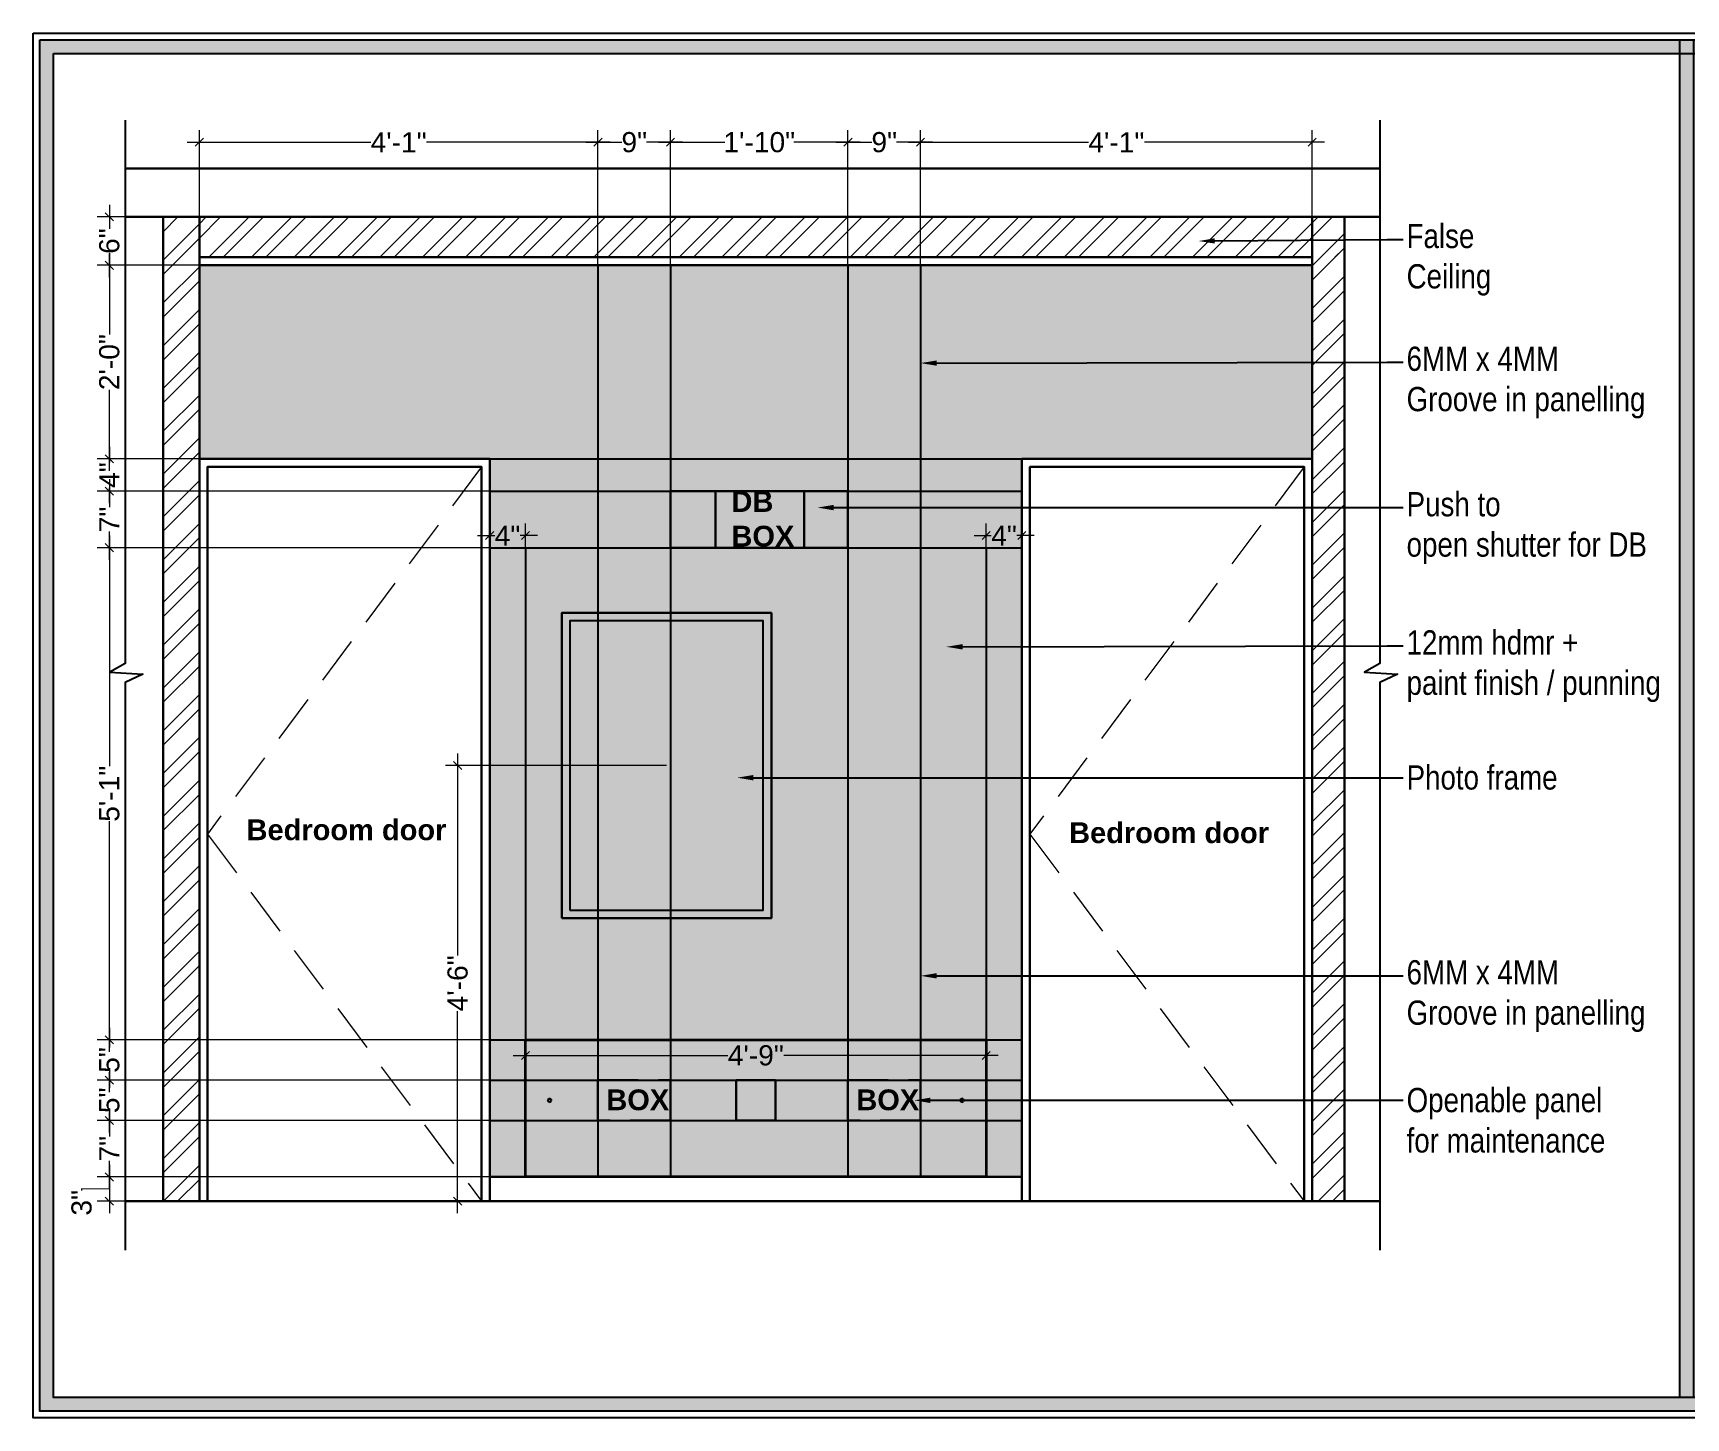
# Model space of a CAD drawing. Header units: millimetres. Extents: x 143362 to 145167, y -178521 to -176194.
# Drawn here: x 144841.3 to 145046.2, y -176949.3 to -176777.6 of the extents above; entities that cross this region are included whole.
import ezdxf
from ezdxf import colors
from ezdxf.entities.mleader import LeaderData, LeaderLine
from ezdxf.math import Vec2, Vec3

# ---------------------------------------------------------------- set-up
doc = ezdxf.new("R2010")
doc.units = ezdxf.units.MM
doc.header["$MEASUREMENT"] = 0
doc.header["$PDMODE"] = 2
doc.linetypes.add('00 . GROUND FLOOR$0$DASHED', pattern=[0.75, 0.5, -0.25])
doc.linetypes.add('DASHED', pattern=[0.75, 0.5, -0.25])
doc.layers.get('Defpoints').update_dxf_attribs({"color": 220})
doc.layers.add('AR HATCH-7', color=7, linetype='Continuous')
for name, color, linetype, lineweight in [('FURNITURE', 32, 'Continuous', 9), ('FURNITURE-1', 252, 'Continuous', 13), ('GF FALSE CEILING', 6, 'Continuous', 35), ('NAME PLATE', 7, 'Continuous', 25), ('SECTION ( SLAB PLine )', 104, 'Continuous', 30), ('Text', 7, 'Continuous', 15), ('wall', 7, 'Continuous', 30)]:
    doc.layers.add(name, color=color, linetype=linetype, lineweight=lineweight)
doc.styles.add('Aerial', font='arial.ttf')
doc.styles.get("Standard").update_dxf_attribs({"font": 'arial.ttf', "height": 6})
doc.styles.add('style4', font='ARIALN.TTF')
doc.dimstyles.new('Cn_BT_9 ( BOLD )', dxfattribs={"dimtxt": 2.5, "dimasz": 1, "dimexe": 1.5, "dimexo": 0, "dimgap": 0.09, "dimtad": 0, "dimdec": 0, "dimzin": 3, "dimdsep": 46, "dimlunit": 4, "dimtxsty": 'Aerial', "dimblk": 'OBLIQUE', "dimcen": 0.09, "dimdle": 1.5, "dimclrd": 1, "dimclre": 1, "dimclrt": 5, "dimadec": 0, "dimazin": 0, "dimtfac": 0.75, "dimtdec": 0, "dimtofl": 0, "dimtmove": 0, "dimatfit": 3, "dimldrblk": 'OBLIQUE', "dimfxl": 0, "dimtolj": 1, "dimtzin": 0, "dimlwd": 15, "dimlwe": 15, "dimarcsym": 0})

# ---------------------------------------------------------------- blocks, each defined once
blk = doc.blocks.new('_Oblique')
at = {"layer": 'wall', "color": 0, "lineweight": -2}
blk.add_line((-0.5, -0.5), (0.5, 0.5), dxfattribs=at)
blk = doc.blocks.new('*D108')
at = {"layer": 'Defpoints', "color": 0, "ltscale": 10, "transparency": 16777216}
for p in [(144911.31, -176791.17), (144861.88, -176806.42), (144911.31, -176806.42)]:
    blk.add_point(p, dxfattribs=at)
at = {"layer": 'FURNITURE', "color": 1, "lineweight": 15, "ltscale": 10, "transparency": 16777216}
for p, q in [((144861.88, -176806.42), (144861.88, -176789.67)), ((144911.31, -176806.42), (144911.31, -176789.67)), ((144860.38, -176791.17), (144883.13, -176791.17)), ((144912.81, -176791.17), (144890.06, -176791.17))]:
    blk.add_line(p, q, dxfattribs=at)
at = {"layer": 'FURNITURE', "color": 1, "lineweight": 15, "ltscale": 10, "transparency": 16777216, "rotation": 180}
blk.add_blockref('_Oblique', (144861.88, -176791.17), dxfattribs=at)
at = {"layer": 'FURNITURE', "color": 1, "lineweight": 15, "ltscale": 10, "transparency": 16777216}
blk.add_blockref('_Oblique', (144911.31, -176791.17), dxfattribs=at)
at = {"layer": 'FURNITURE', "color": 5, "lineweight": 30, "ltscale": 10, "transparency": 16777216, "insert": (144886.59, -176791.17), "char_height": 2.5, "attachment_point": 5, "style": 'Aerial'}
blk.add_mtext('\\A1;4\'-1"', dxfattribs=at)
blk = doc.blocks.new('*D109')
at = {"layer": 'Defpoints', "color": 0, "ltscale": 10, "transparency": 16777216}
for p in [(144920.31, -176791.17), (144911.31, -176806.42), (144920.31, -176806.42)]:
    blk.add_point(p, dxfattribs=at)
at = {"layer": 'FURNITURE', "color": 1, "lineweight": 15, "ltscale": 10, "transparency": 16777216}
for p, q in [((144911.31, -176806.42), (144911.31, -176789.67)), ((144920.31, -176806.42), (144920.31, -176789.67)), ((144909.81, -176791.17), (144914.28, -176791.17)), ((144921.81, -176791.17), (144917.34, -176791.17))]:
    blk.add_line(p, q, dxfattribs=at)
at = {"layer": 'FURNITURE', "color": 1, "lineweight": 15, "ltscale": 10, "transparency": 16777216, "rotation": 180}
blk.add_blockref('_Oblique', (144911.31, -176791.17), dxfattribs=at)
at = {"layer": 'FURNITURE', "color": 1, "lineweight": 15, "ltscale": 10, "transparency": 16777216}
blk.add_blockref('_Oblique', (144920.31, -176791.17), dxfattribs=at)
at = {"layer": 'FURNITURE', "color": 5, "lineweight": 30, "ltscale": 10, "transparency": 16777216, "insert": (144915.81, -176791.17), "char_height": 2.5, "attachment_point": 5, "style": 'Aerial'}
blk.add_mtext('\\A1;9"', dxfattribs=at)
blk = doc.blocks.new('*D110')
at = {"layer": 'Defpoints', "color": 0, "ltscale": 10, "transparency": 16777216}
for p in [(144942.31, -176791.17), (144920.31, -176806.42), (144942.31, -176806.42)]:
    blk.add_point(p, dxfattribs=at)
at = {"layer": 'FURNITURE', "color": 1, "lineweight": 15, "ltscale": 10, "transparency": 16777216}
for p, q in [((144920.31, -176806.42), (144920.31, -176789.67)), ((144942.31, -176806.42), (144942.31, -176789.67)), ((144918.81, -176791.17), (144927.04, -176791.17)), ((144943.81, -176791.17), (144935.58, -176791.17))]:
    blk.add_line(p, q, dxfattribs=at)
at = {"layer": 'FURNITURE', "color": 1, "lineweight": 15, "ltscale": 10, "transparency": 16777216, "rotation": 180}
blk.add_blockref('_Oblique', (144920.31, -176791.17), dxfattribs=at)
at = {"layer": 'FURNITURE', "color": 1, "lineweight": 15, "ltscale": 10, "transparency": 16777216}
blk.add_blockref('_Oblique', (144942.31, -176791.17), dxfattribs=at)
at = {"layer": 'FURNITURE', "color": 5, "lineweight": 30, "ltscale": 10, "transparency": 16777216, "insert": (144931.31, -176791.17), "char_height": 2.5, "attachment_point": 5, "style": 'Aerial'}
blk.add_mtext('\\A1;1\'-10"', dxfattribs=at)
blk = doc.blocks.new('*D111')
at = {"layer": 'Defpoints', "color": 0, "ltscale": 10, "transparency": 16777216}
for p in [(144951.31, -176791.17), (144942.31, -176806.42), (144951.31, -176806.42)]:
    blk.add_point(p, dxfattribs=at)
at = {"layer": 'FURNITURE', "color": 1, "lineweight": 15, "ltscale": 10, "transparency": 16777216}
for p, q in [((144942.31, -176806.42), (144942.31, -176789.67)), ((144951.31, -176806.42), (144951.31, -176789.67)), ((144940.81, -176791.17), (144945.28, -176791.17)), ((144952.81, -176791.17), (144948.34, -176791.17))]:
    blk.add_line(p, q, dxfattribs=at)
at = {"layer": 'FURNITURE', "color": 1, "lineweight": 15, "ltscale": 10, "transparency": 16777216, "rotation": 180}
blk.add_blockref('_Oblique', (144942.31, -176791.17), dxfattribs=at)
at = {"layer": 'FURNITURE', "color": 1, "lineweight": 15, "ltscale": 10, "transparency": 16777216}
blk.add_blockref('_Oblique', (144951.31, -176791.17), dxfattribs=at)
at = {"layer": 'FURNITURE', "color": 5, "lineweight": 30, "ltscale": 10, "transparency": 16777216, "insert": (144946.81, -176791.17), "char_height": 2.5, "attachment_point": 5, "style": 'Aerial'}
blk.add_mtext('\\A1;9"', dxfattribs=at)
blk = doc.blocks.new('*D112')
at = {"layer": 'Defpoints', "color": 0, "ltscale": 10, "transparency": 16777216}
for p in [(144999.88, -176791.17), (144951.31, -176806.42), (144999.88, -176806.42)]:
    blk.add_point(p, dxfattribs=at)
at = {"layer": 'FURNITURE', "color": 1, "lineweight": 15, "ltscale": 10, "transparency": 16777216}
for p, q in [((144951.31, -176806.42), (144951.31, -176789.67)), ((144999.88, -176806.42), (144999.88, -176789.67)), ((144949.81, -176791.17), (144972.13, -176791.17)), ((145001.38, -176791.17), (144979.06, -176791.17))]:
    blk.add_line(p, q, dxfattribs=at)
at = {"layer": 'FURNITURE', "color": 1, "lineweight": 15, "ltscale": 10, "transparency": 16777216, "rotation": 180}
blk.add_blockref('_Oblique', (144951.31, -176791.17), dxfattribs=at)
at = {"layer": 'FURNITURE', "color": 1, "lineweight": 15, "ltscale": 10, "transparency": 16777216}
blk.add_blockref('_Oblique', (144999.88, -176791.17), dxfattribs=at)
at = {"layer": 'FURNITURE', "color": 5, "lineweight": 30, "ltscale": 10, "transparency": 16777216, "insert": (144975.59, -176791.17), "char_height": 2.5, "attachment_point": 5, "style": 'Aerial'}
blk.add_mtext('\\A1;4\'-1"', dxfattribs=at)
blk = doc.blocks.new('*D113')
at = {"layer": 'Defpoints', "color": 0, "ltscale": 10, "transparency": 16777216}
for p in [(144897.88, -176919.42), (144850.72, -176922.42), (144897.88, -176922.42)]:
    blk.add_point(p, dxfattribs=at)
at = {"layer": 'FURNITURE', "color": 1, "lineweight": 15, "ltscale": 10, "transparency": 16777216}
for p, q in [((144850.72, -176917.92), (144850.72, -176923.92)), ((144897.88, -176919.42), (144849.22, -176919.42)), ((144850.72, -176920.92), (144847.28, -176920.91)), ((144847.28, -176920.91), (144847.28, -176921.09)), ((144897.88, -176922.42), (144849.22, -176922.42))]:
    blk.add_line(p, q, dxfattribs=at)
for p, rotation in [((144850.72, -176919.42), 90), ((144850.72, -176922.42), 270)]:
    blk.add_blockref('_Oblique', p, dxfattribs=dict(at, rotation=rotation))
at = {"layer": 'FURNITURE', "color": 5, "lineweight": 30, "ltscale": 10, "transparency": 16777216, "insert": (144847.28, -176922.62), "char_height": 2.5, "attachment_point": 5, "rotation": 90, "style": 'Aerial'}
blk.add_mtext('\\A1;3"', dxfattribs=at)
blk = doc.blocks.new('*D114')
at = {"layer": 'Defpoints', "color": 0, "ltscale": 10, "transparency": 16777216}
for p in [(144850.72, -176912.42), (144897.88, -176912.42), (144897.88, -176919.42)]:
    blk.add_point(p, dxfattribs=at)
at = {"layer": 'FURNITURE', "color": 1, "lineweight": 15, "ltscale": 10, "transparency": 16777216}
for p, q in [((144850.72, -176910.92), (144850.72, -176914.4)), ((144897.88, -176912.42), (144849.22, -176912.42)), ((144850.72, -176920.92), (144850.72, -176917.43)), ((144897.88, -176919.42), (144849.22, -176919.42))]:
    blk.add_line(p, q, dxfattribs=at)
for p, rotation in [((144850.72, -176912.42), 90), ((144850.72, -176919.42), 270)]:
    blk.add_blockref('_Oblique', p, dxfattribs=dict(at, rotation=rotation))
at = {"layer": 'FURNITURE', "color": 5, "lineweight": 30, "ltscale": 10, "transparency": 16777216, "insert": (144850.72, -176915.92), "char_height": 2.5, "attachment_point": 5, "rotation": 90, "style": 'Aerial'}
blk.add_mtext('\\A1;7"', dxfattribs=at)
blk = doc.blocks.new('*D115')
at = {"layer": 'Defpoints', "color": 0, "ltscale": 10, "transparency": 16777216}
for p in [(144850.72, -176907.42), (144897.88, -176907.42), (144897.88, -176912.42)]:
    blk.add_point(p, dxfattribs=at)
at = {"layer": 'FURNITURE', "color": 1, "lineweight": 15, "ltscale": 10, "transparency": 16777216}
for p, q in [((144897.88, -176907.42), (144849.22, -176907.42)), ((144850.72, -176905.92), (144850.72, -176908.39)), ((144850.72, -176913.92), (144850.72, -176911.44)), ((144897.88, -176912.42), (144849.22, -176912.42))]:
    blk.add_line(p, q, dxfattribs=at)
for p, rotation in [((144850.72, -176907.42), 90), ((144850.72, -176912.42), 270)]:
    blk.add_blockref('_Oblique', p, dxfattribs=dict(at, rotation=rotation))
at = {"layer": 'FURNITURE', "color": 5, "lineweight": 30, "ltscale": 10, "transparency": 16777216, "insert": (144850.72, -176909.92), "char_height": 2.5, "attachment_point": 5, "rotation": 90, "style": 'Aerial'}
blk.add_mtext('\\A1;5"', dxfattribs=at)
blk = doc.blocks.new('*D116')
at = {"layer": 'Defpoints', "color": 0, "ltscale": 10, "transparency": 16777216}
for p in [(144850.72, -176902.42), (144897.88, -176902.42), (144897.88, -176907.42)]:
    blk.add_point(p, dxfattribs=at)
at = {"layer": 'FURNITURE', "color": 1, "lineweight": 15, "ltscale": 10, "transparency": 16777216}
for p, q in [((144850.72, -176900.92), (144850.72, -176903.39)), ((144897.88, -176902.42), (144849.22, -176902.42)), ((144897.88, -176907.42), (144849.22, -176907.42)), ((144850.72, -176908.92), (144850.72, -176906.44))]:
    blk.add_line(p, q, dxfattribs=at)
for p, rotation in [((144850.72, -176902.42), 90), ((144850.72, -176907.42), 270)]:
    blk.add_blockref('_Oblique', p, dxfattribs=dict(at, rotation=rotation))
at = {"layer": 'FURNITURE', "color": 5, "lineweight": 30, "ltscale": 10, "transparency": 16777216, "insert": (144850.72, -176904.92), "char_height": 2.5, "attachment_point": 5, "rotation": 90, "style": 'Aerial'}
blk.add_mtext('\\A1;5"', dxfattribs=at)
blk = doc.blocks.new('*D117')
at = {"layer": 'Defpoints', "color": 0, "ltscale": 10, "transparency": 16777216}
for p in [(144850.72, -176841.42), (144897.88, -176841.42), (144897.88, -176902.42)]:
    blk.add_point(p, dxfattribs=at)
at = {"layer": 'FURNITURE', "color": 1, "lineweight": 15, "ltscale": 10, "transparency": 16777216}
for p, q in [((144850.72, -176839.92), (144850.72, -176868.5)), ((144897.88, -176841.42), (144849.22, -176841.42)), ((144850.72, -176903.92), (144850.72, -176875.33)), ((144897.88, -176902.42), (144849.22, -176902.42))]:
    blk.add_line(p, q, dxfattribs=at)
for p, rotation in [((144850.72, -176841.42), 90), ((144850.72, -176902.42), 270)]:
    blk.add_blockref('_Oblique', p, dxfattribs=dict(at, rotation=rotation))
at = {"layer": 'FURNITURE', "color": 5, "lineweight": 30, "ltscale": 10, "transparency": 16777216, "insert": (144850.72, -176871.92), "char_height": 2.5, "attachment_point": 5, "rotation": 90, "style": 'Aerial'}
blk.add_mtext('\\A1;5\'-1"', dxfattribs=at)
blk = doc.blocks.new('*D118')
at = {"layer": 'Defpoints', "color": 0, "ltscale": 10, "transparency": 16777216}
for p in [(144850.72, -176834.42), (144897.88, -176834.42), (144897.88, -176841.42)]:
    blk.add_point(p, dxfattribs=at)
at = {"layer": 'FURNITURE', "color": 1, "lineweight": 15, "ltscale": 10, "transparency": 16777216}
for p, q in [((144850.72, -176832.92), (144850.72, -176836.4)), ((144897.88, -176834.42), (144849.22, -176834.42)), ((144850.72, -176842.92), (144850.72, -176839.43)), ((144897.88, -176841.42), (144849.22, -176841.42))]:
    blk.add_line(p, q, dxfattribs=at)
for p, rotation in [((144850.72, -176834.42), 90), ((144850.72, -176841.42), 270)]:
    blk.add_blockref('_Oblique', p, dxfattribs=dict(at, rotation=rotation))
at = {"layer": 'FURNITURE', "color": 5, "lineweight": 30, "ltscale": 10, "transparency": 16777216, "insert": (144850.72, -176837.92), "char_height": 2.5, "attachment_point": 5, "rotation": 90, "style": 'Aerial'}
blk.add_mtext('\\A1;7"', dxfattribs=at)
blk = doc.blocks.new('*D119')
at = {"layer": 'Defpoints', "color": 0, "ltscale": 10, "transparency": 16777216}
for p in [(144850.72, -176830.41), (144897.88, -176830.41), (144897.88, -176834.42)]:
    blk.add_point(p, dxfattribs=at)
at = {"layer": 'FURNITURE', "color": 1, "lineweight": 15, "ltscale": 10, "transparency": 16777216}
for p, q in [((144850.72, -176828.91), (144850.72, -176830.84)), ((144897.88, -176830.41), (144849.22, -176830.41)), ((144897.88, -176834.42), (144849.22, -176834.42)), ((144850.72, -176835.92), (144850.72, -176833.99))]:
    blk.add_line(p, q, dxfattribs=at)
for p, rotation in [((144850.72, -176830.41), 90), ((144850.72, -176834.42), 270)]:
    blk.add_blockref('_Oblique', p, dxfattribs=dict(at, rotation=rotation))
at = {"layer": 'FURNITURE', "color": 5, "lineweight": 30, "ltscale": 10, "transparency": 16777216, "insert": (144850.72, -176832.42), "char_height": 2.5, "attachment_point": 5, "rotation": 90, "style": 'Aerial'}
blk.add_mtext('\\A1;4"', dxfattribs=at)
blk = doc.blocks.new('*D120')
at = {"layer": 'Defpoints', "color": 0, "ltscale": 10, "transparency": 16777216}
for p in [(144850.72, -176806.42), (144861.88, -176806.42), (144897.88, -176830.41)]:
    blk.add_point(p, dxfattribs=at)
at = {"layer": 'FURNITURE', "color": 1, "lineweight": 15, "ltscale": 10, "transparency": 16777216}
for p, q in [((144850.72, -176804.92), (144850.72, -176814.98)), ((144861.88, -176806.42), (144849.22, -176806.42)), ((144850.72, -176831.91), (144850.72, -176821.85)), ((144897.88, -176830.41), (144849.22, -176830.41))]:
    blk.add_line(p, q, dxfattribs=at)
for p, rotation in [((144850.72, -176806.42), 90), ((144850.72, -176830.41), 270)]:
    blk.add_blockref('_Oblique', p, dxfattribs=dict(at, rotation=rotation))
at = {"layer": 'FURNITURE', "color": 5, "lineweight": 30, "ltscale": 10, "transparency": 16777216, "insert": (144850.72, -176818.42), "char_height": 2.5, "attachment_point": 5, "rotation": 90, "style": 'Aerial'}
blk.add_mtext('\\A1;2\'-0"', dxfattribs=at)
blk = doc.blocks.new('*D121')
at = {"layer": 'Defpoints', "color": 0, "ltscale": 10, "transparency": 16777216}
for p in [(144850.72, -176800.42), (144861.88, -176800.42), (144861.88, -176806.42)]:
    blk.add_point(p, dxfattribs=at)
at = {"layer": 'FURNITURE', "color": 1, "lineweight": 15, "ltscale": 10, "transparency": 16777216}
for p, q in [((144850.72, -176798.92), (144850.72, -176801.88)), ((144861.88, -176800.42), (144849.22, -176800.42)), ((144850.72, -176807.92), (144850.72, -176804.95)), ((144861.88, -176806.42), (144849.22, -176806.42))]:
    blk.add_line(p, q, dxfattribs=at)
for p, rotation in [((144850.72, -176800.42), 90), ((144850.72, -176806.42), 270)]:
    blk.add_blockref('_Oblique', p, dxfattribs=dict(at, rotation=rotation))
at = {"layer": 'FURNITURE', "color": 5, "lineweight": 30, "ltscale": 10, "transparency": 16777216, "insert": (144850.72, -176803.42), "char_height": 2.5, "attachment_point": 5, "rotation": 90, "style": 'Aerial'}
blk.add_mtext('\\A1;6"', dxfattribs=at)
blk = doc.blocks.new('*D122')
at = {"layer": 'Defpoints', "color": 0, "ltscale": 10, "transparency": 16777216}
for p in [(144902.31, -176839.92), (144897.88, -176841.42), (144902.31, -176841.42)]:
    blk.add_point(p, dxfattribs=at)
at = {"layer": 'FURNITURE', "color": 1, "lineweight": 15, "ltscale": 10, "transparency": 16777216}
for p, q in [((144896.38, -176839.92), (144898.52, -176839.92)), ((144897.88, -176841.42), (144897.88, -176838.42)), ((144903.81, -176839.92), (144901.67, -176839.92)), ((144902.31, -176841.42), (144902.31, -176838.42))]:
    blk.add_line(p, q, dxfattribs=at)
at = {"layer": 'FURNITURE', "color": 1, "lineweight": 15, "ltscale": 10, "transparency": 16777216, "rotation": 180}
blk.add_blockref('_Oblique', (144897.88, -176839.92), dxfattribs=at)
at = {"layer": 'FURNITURE', "color": 1, "lineweight": 15, "ltscale": 10, "transparency": 16777216}
blk.add_blockref('_Oblique', (144902.31, -176839.92), dxfattribs=at)
at = {"layer": 'FURNITURE', "color": 5, "lineweight": 30, "ltscale": 10, "transparency": 16777216, "insert": (144900.09, -176839.92), "char_height": 2.5, "attachment_point": 5, "style": 'Aerial'}
blk.add_mtext('\\A1;4"', dxfattribs=at)
blk = doc.blocks.new('*D123')
at = {"layer": 'Defpoints', "color": 0, "ltscale": 10, "transparency": 16777216}
for p in [(144963.88, -176839.92), (144959.44, -176841.42), (144963.88, -176841.42)]:
    blk.add_point(p, dxfattribs=at)
at = {"layer": 'FURNITURE', "color": 1, "lineweight": 15, "ltscale": 10, "transparency": 16777216}
for p, q in [((144957.94, -176839.92), (144960.08, -176839.92)), ((144959.44, -176841.42), (144959.44, -176838.42)), ((144965.38, -176839.92), (144963.24, -176839.92)), ((144963.88, -176841.42), (144963.88, -176838.42))]:
    blk.add_line(p, q, dxfattribs=at)
at = {"layer": 'FURNITURE', "color": 1, "lineweight": 15, "ltscale": 10, "transparency": 16777216, "rotation": 180}
blk.add_blockref('_Oblique', (144959.44, -176839.92), dxfattribs=at)
at = {"layer": 'FURNITURE', "color": 1, "lineweight": 15, "ltscale": 10, "transparency": 16777216}
blk.add_blockref('_Oblique', (144963.88, -176839.92), dxfattribs=at)
at = {"layer": 'FURNITURE', "color": 5, "lineweight": 30, "ltscale": 10, "transparency": 16777216, "insert": (144961.66, -176839.92), "char_height": 2.5, "attachment_point": 5, "style": 'Aerial'}
blk.add_mtext('\\A1;4"', dxfattribs=at)
blk = doc.blocks.new('LAYOUT FILE')
at = {"layer": 'NAME PLATE', "true_color": 0xd39e00}
h = blk.add_hatch(color=42, dxfattribs=at)
h.paths.add_polyline_path([(3346889.83, -513806.18), (3346889.83, -514260.7), (3347535.56, -514260.7), (3347535.56, -513806.18)])
h.paths.add_polyline_path([(3346894.36, -513810.71), (3347531.03, -513810.71), (3347531.03, -514256.17), (3346894.36, -514256.17)], flags=16)
blk.add_hatch(color=42, dxfattribs=at).paths.add_polyline_path([(3347433.6, -514256.17), (3347438.13, -514256.17), (3347438.13, -513806.18), (3347433.6, -513806.18)])
at = {"layer": 'NAME PLATE', "color": 42, "true_color": 0xd39e00}
for points in [[(3346887.56, -513803.91), (3347537.83, -513803.91), (3347537.83, -514262.96), (3346887.56, -514262.96)], [(3346889.83, -513806.18), (3347535.56, -513806.18), (3347535.56, -514260.7), (3346889.83, -514260.7)], [(3346894.36, -513810.71), (3347531.03, -513810.71), (3347531.03, -514256.17), (3346894.36, -514256.17)], [(3347433.6, -514256.17), (3347433.6, -513806.18), (3347438.13, -513806.18), (3347438.13, -514256.17)]]:
    blk.add_lwpolyline(points, close=True, dxfattribs=at)
blk = doc.blocks.new('*D125')
at = {"layer": 'Defpoints', "color": 0, "ltscale": 10, "transparency": 16777216}
for p in [(144919.81, -176868.42), (144893.91, -176922.42), (144919.81, -176922.42)]:
    blk.add_point(p, dxfattribs=at)
at = {"layer": 'FURNITURE', "color": 1, "lineweight": 15, "ltscale": 10, "transparency": 16777216}
for p, q in [((144919.81, -176868.42), (144892.41, -176868.42)), ((144893.91, -176866.92), (144893.91, -176891.95)), ((144893.91, -176923.92), (144893.91, -176898.88)), ((144919.81, -176922.42), (144892.41, -176922.42))]:
    blk.add_line(p, q, dxfattribs=at)
for p, rotation in [((144893.91, -176868.42), 90), ((144893.91, -176922.42), 270)]:
    blk.add_blockref('_Oblique', p, dxfattribs=dict(at, rotation=rotation))
at = {"layer": 'FURNITURE', "color": 5, "lineweight": 30, "ltscale": 10, "transparency": 16777216, "insert": (144893.91, -176895.42), "char_height": 2.5, "attachment_point": 5, "rotation": 90, "style": 'Aerial'}
blk.add_mtext('\\A1;4\'-6"', dxfattribs=at)
blk = doc.blocks.new('*D126')
at = {"layer": 'Defpoints', "color": 0, "ltscale": 10, "transparency": 16777216}
for p in [(144902.31, -176902.42), (144959.44, -176902.42), (144959.44, -176904.36)]:
    blk.add_point(p, dxfattribs=at)
at = {"layer": 'FURNITURE', "color": 1, "lineweight": 15, "ltscale": 10, "transparency": 16777216}
for p, q in [((144902.31, -176902.42), (144902.31, -176905.86)), ((144959.44, -176902.42), (144959.44, -176905.86)), ((144900.81, -176904.36), (144927.41, -176904.36)), ((144960.94, -176904.36), (144934.34, -176904.36))]:
    blk.add_line(p, q, dxfattribs=at)
at = {"layer": 'FURNITURE', "color": 1, "lineweight": 15, "ltscale": 10, "transparency": 16777216, "rotation": 180}
blk.add_blockref('_Oblique', (144902.31, -176904.36), dxfattribs=at)
at = {"layer": 'FURNITURE', "color": 1, "lineweight": 15, "ltscale": 10, "transparency": 16777216}
blk.add_blockref('_Oblique', (144959.44, -176904.36), dxfattribs=at)
at = {"layer": 'FURNITURE', "color": 5, "lineweight": 30, "ltscale": 10, "transparency": 16777216, "insert": (144930.88, -176904.36), "char_height": 2.5, "attachment_point": 5, "style": 'Aerial'}
blk.add_mtext('\\A1;4\'-9"', dxfattribs=at)

msp = doc.modelspace()

# ---------------------------------------------------------------- hatches: boundary and pattern name
at = {"layer": 'AR HATCH-7', "lineweight": 0, "true_color": 0x939598, "transparency": 33554687}
h = msp.add_hatch(dxfattribs=at)
h.set_pattern_fill('ANSI32', color=252, scale=10)
h.set_pattern_definition([(45, (10340.105, 6604.524), (-2.65165043, 2.65165043), []), (45, (10341.873, 6604.524), (-2.65165043, 2.65165043), [])])
h.paths.add_polyline_path([(144861.88, -176800.42), (144857.38, -176800.42), (144857.38, -176922.42), (144861.88, -176922.42)])
h.paths.add_polyline_path([(145003.88, -176800.42), (144999.88, -176800.42), (144999.88, -176922.42), (145003.88, -176922.42)])
at = {"layer": 'AR HATCH-7', "lineweight": 30, "ltscale": 10, "true_color": 0xeae8e6}
h = msp.add_hatch(color=254, dxfattribs=at)
h.dxf.hatch_style = 1
h.paths.add_polyline_path([(144902.31, -176902.42), (144897.88, -176902.42), (144897.88, -176907.42), (144902.31, -176907.42)])
h.paths.add_polyline_path([(144902.31, -176907.42), (144897.88, -176907.42), (144897.88, -176912.42), (144902.31, -176912.42)])
h.paths.add_polyline_path([(144902.31, -176912.42), (144897.88, -176912.42), (144897.88, -176919.42), (144902.31, -176919.42)])
h.paths.add_polyline_path([(144963.88, -176902.42), (144959.44, -176902.42), (144959.44, -176907.42), (144963.88, -176907.42)])
h.paths.add_polyline_path([(144963.88, -176907.42), (144959.44, -176907.42), (144959.44, -176912.42), (144963.88, -176912.42)])
h.paths.add_polyline_path([(144963.88, -176912.42), (144959.44, -176912.42), (144959.44, -176919.42), (144963.88, -176919.42)])
h.paths.add_polyline_path([(144902.31, -176841.42), (144897.88, -176841.42), (144897.88, -176902.42), (144902.31, -176902.42)])
h.paths.add_polyline_path([(144911.31, -176841.42), (144902.31, -176841.42), (144902.31, -176902.42), (144911.31, -176902.42)])
h.paths.add_polyline_path([(144920.31, -176841.42), (144911.31, -176841.42), (144911.31, -176902.42), (144920.31, -176902.42)])
h.paths.add_polyline_path([(144942.31, -176841.42), (144920.31, -176841.42), (144920.31, -176902.42), (144942.31, -176902.42)])
h.paths.add_polyline_path([(144951.31, -176841.42), (144942.31, -176841.42), (144942.31, -176902.42), (144951.31, -176902.42)])
h.paths.add_polyline_path([(144959.44, -176841.42), (144951.31, -176841.42), (144951.31, -176902.42), (144959.44, -176902.42)])
h.paths.add_polyline_path([(144963.88, -176841.42), (144959.44, -176841.42), (144959.44, -176902.42), (144963.88, -176902.42)])
h.paths.add_polyline_path([(144911.31, -176806.42), (144861.88, -176806.42), (144861.88, -176830.41), (144897.88, -176830.41), (144911.31, -176830.41)])
h.paths.add_polyline_path([(144911.31, -176830.41), (144897.88, -176830.41), (144897.88, -176834.42), (144911.31, -176834.42)])
h.paths.add_polyline_path([(144911.31, -176834.42), (144897.88, -176834.42), (144897.88, -176841.42), (144911.31, -176841.42)])
h.paths.add_polyline_path([(144920.31, -176834.42), (144911.31, -176834.42), (144911.31, -176841.42), (144920.31, -176841.42)])
h.paths.add_polyline_path([(144920.31, -176830.41), (144911.31, -176830.41), (144911.31, -176834.42), (144920.31, -176834.42)])
h.paths.add_polyline_path([(144920.31, -176806.42), (144911.31, -176806.42), (144911.31, -176830.41), (144920.31, -176830.41)])
h.paths.add_polyline_path([(144942.31, -176806.42), (144920.31, -176806.42), (144920.31, -176830.41), (144942.31, -176830.41)])
h.paths.add_polyline_path([(144951.31, -176830.41), (144942.31, -176830.41), (144942.31, -176834.42), (144951.31, -176834.42)])
h.paths.add_polyline_path([(144951.31, -176806.42), (144942.31, -176806.42), (144942.31, -176830.41), (144951.31, -176830.41)])
h.paths.add_polyline_path([(144999.88, -176806.42), (144951.31, -176806.42), (144951.31, -176830.41), (144963.88, -176830.41), (144999.88, -176830.41)])
h.paths.add_polyline_path([(144963.88, -176830.41), (144951.31, -176830.41), (144951.31, -176834.42), (144963.88, -176834.42)])
h.paths.add_polyline_path([(144963.88, -176834.42), (144951.31, -176834.42), (144951.31, -176841.42), (144963.88, -176841.42)])
h.paths.add_polyline_path([(144951.31, -176834.42), (144942.31, -176834.42), (144942.31, -176841.42), (144951.31, -176841.42)])
h.paths.add_polyline_path([(144942.31, -176830.41), (144920.31, -176830.41), (144920.31, -176834.42), (144942.31, -176834.42)])
h = msp.add_hatch(color=254, dxfattribs=at)
h.dxf.hatch_style = 1
h.paths.add_polyline_path([(144920.31, -176834.42), (144942.31, -176834.42), (144942.31, -176841.42), (144920.31, -176841.42)])
h.paths.add_polyline_path([(144902.31, -176902.42), (144959.44, -176902.42), (144959.44, -176919.42), (144902.31, -176919.42)])
at = {"layer": 'FURNITURE', "lineweight": 30, "ltscale": 10, "true_color": 0xa96751, "transparency": 33554687}
h = msp.add_hatch(color=25, dxfattribs=at)
h.dxf.hatch_style = 1
h.paths.add_polyline_path([(144906.81, -176887.33), (144932.81, -176887.33), (144932.81, -176849.5), (144906.81, -176849.5)])
h.paths.add_polyline_path([(144907.81, -176886.33), (144931.81, -176886.33), (144931.81, -176850.5), (144907.81, -176850.5)], flags=16)
at = {"layer": 'FURNITURE-1', "lineweight": 0, "transparency": 33554572}
h = msp.add_hatch(dxfattribs=at)
h.set_pattern_fill('ANSI32', color=6, scale=10)
h.set_pattern_definition([(45, (10340.105, 6604.524), (-2.65165043, 2.65165043), []), (45, (10341.873, 6604.524), (-2.65165043, 2.65165043), [])])
h.paths.add_polyline_path([(145003.67, -176800.42), (144861.88, -176800.42), (144861.88, -176805.42), (145003.67, -176805.42)])

# ---------------------------------------------------------------- linework, layer by layer
at = {"layer": 'FURNITURE', "lineweight": 25}
for p, q in [((144911.31, -176806.42), (144911.31, -176919.42)), ((144920.31, -176806.42), (144920.31, -176919.42)), ((144942.31, -176806.42), (144942.31, -176919.42)), ((144951.31, -176806.42), (144951.31, -176919.42)), ((144897.88, -176830.41), (144963.88, -176830.41)), ((144897.88, -176834.42), (144963.88, -176834.42)), ((144897.88, -176841.42), (144963.88, -176841.42)), ((144902.31, -176841.42), (144902.31, -176919.42)), ((144959.44, -176841.42), (144959.44, -176919.42)), ((144897.88, -176902.42), (144963.88, -176902.42)), ((144897.88, -176907.42), (144963.88, -176907.42)), ((144897.88, -176912.42), (144963.88, -176912.42))]:
    msp.add_line(p, q, dxfattribs=at)
at = {"layer": 'FURNITURE', "lineweight": 30, "ltscale": 10}
msp.add_line((144963.88, -176919.42), (144897.88, -176919.42), dxfattribs=at)
at = {"layer": 'FURNITURE', "color": 252, "lineweight": 25, "true_color": 0x939598, "transparency": 33554687}
for points in [[(144852.7, -176788.42), (144852.7, -176855.78), (144850.78, -176856.84), (144854.89, -176857.09), (144852.7, -176858.11), (144852.7, -176928.51)], [(145008.28, -176788.42), (145008.28, -176855.78), (145006.36, -176856.84), (145010.47, -176857.09), (145008.28, -176858.11), (145008.28, -176928.51)]]:
    msp.add_lwpolyline(points, dxfattribs=at)
at = {"layer": 'FURNITURE', "lineweight": 30}
for points in [[(144861.88, -176922.42), (144861.88, -176830.41), (144897.88, -176830.41), (144897.88, -176922.42)], [(144862.88, -176922.42), (144862.88, -176831.41), (144896.88, -176831.41), (144896.88, -176922.42)], [(144963.88, -176922.42), (144963.88, -176830.41), (144999.88, -176830.41), (144999.88, -176922.42)], [(144964.88, -176922.42), (144964.88, -176831.41), (144998.88, -176831.41), (144998.88, -176922.42)]]:
    msp.add_lwpolyline(points, dxfattribs=at)
at = {"layer": 'FURNITURE', "color": 252, "linetype": 'DASHED', "lineweight": 15, "ltscale": 12, "true_color": 0x939598}
for points in [[(144896.88, -176831.41), (144862.88, -176876.92), (144896.88, -176922.42)], [(144998.88, -176831.41), (144964.88, -176876.92), (144998.88, -176922.42)]]:
    msp.add_lwpolyline(points, dxfattribs=at)
at = {"layer": 'FURNITURE', "lineweight": 30, "ltscale": 10}
for points in [[(144920.31, -176834.42), (144942.31, -176834.42), (144942.31, -176841.42), (144920.31, -176841.42)], [(144925.88, -176834.42), (144936.88, -176834.42), (144936.88, -176841.42), (144925.88, -176841.42)], [(144906.81, -176887.33), (144932.81, -176887.33), (144932.81, -176849.5), (144906.81, -176849.5)]]:
    msp.add_lwpolyline(points, close=True, dxfattribs=at)
at = {"layer": 'FURNITURE', "lineweight": 25, "ltscale": 10}
msp.add_lwpolyline([(144907.81, -176886.33), (144931.81, -176886.33), (144931.81, -176850.5), (144907.81, -176850.5)], close=True, dxfattribs=at)
at = {"layer": 'FURNITURE', "lineweight": 35, "ltscale": 10}
msp.add_lwpolyline([(144902.31, -176902.42), (144959.44, -176902.42), (144959.44, -176919.42), (144902.31, -176919.42)], close=True, dxfattribs=at)
at = {"layer": 'FURNITURE', "linetype": '00 . GROUND FLOOR$0$DASHED', "lineweight": 30, "ltscale": 10}
for points in [[(144911.31, -176907.42), (144920.31, -176907.42), (144920.31, -176912.42), (144911.31, -176912.42)], [(144928.44, -176907.42), (144933.31, -176907.42), (144933.31, -176912.42), (144928.44, -176912.42)], [(144942.31, -176907.42), (144951.31, -176907.42), (144951.31, -176912.42), (144942.31, -176912.42)]]:
    msp.add_lwpolyline(points, close=True, dxfattribs=at)
at = {"layer": 'FURNITURE', "lineweight": 30, "ltscale": 10}
for centre in [(144905.31, -176909.92), (144956.44, -176909.92)]:
    msp.add_circle(centre, 0.21, dxfattribs=at)
at = {"layer": 'GF FALSE CEILING', "lineweight": 30}
for p, q in [((144861.88, -176805.42), (144999.88, -176805.42)), ((144861.88, -176806.42), (144999.88, -176806.42))]:
    msp.add_line(p, q, dxfattribs=at)
at = {"layer": 'SECTION ( SLAB PLine )', "color": 1}
for p, q in [((144852.7, -176794.42), (145008.28, -176794.42)), ((144852.7, -176800.42), (145008.28, -176800.42)), ((145008.28, -176922.42), (144852.7, -176922.42))]:
    msp.add_line(p, q, dxfattribs=at)
at = {"layer": 'wall', "lineweight": 30}
for p, q in [((144857.38, -176800.42), (144857.38, -176922.42)), ((144861.88, -176800.42), (144861.88, -176922.42)), ((144999.88, -176800.42), (144999.88, -176922.42)), ((145003.88, -176800.42), (145003.88, -176922.42))]:
    msp.add_line(p, q, dxfattribs=at)

# ---------------------------------------------------------------- block references
at = {"layer": 'NAME PLATE', "lineweight": 0, "xscale": 0.3739349827118182, "yscale": 0.3739349827118182, "zscale": 0.3739349827118182}
msp.add_blockref('LAYOUT FILE', (-1106677.08, 15351.62, 0.13), dxfattribs=at)

# ---------------------------------------------------------------- texts
at = {"layer": 'Text', "lineweight": 0, "char_height": 2.5757, "width": 28.5831, "attachment_point": 1}
for s, insert in [('{\\fArial Rounded MT Bold|b0|i0|c0|p34;DB \\PBOX}', (144927.86, -176834.41, -0.01)), ('{\\fArial Rounded MT Bold|b0|i0|c0|p34;Bedroom door }', (144867.73, -176875.1, -0.01)), ('{\\fArial Rounded MT Bold|b0|i0|c0|p34;Bedroom door }', (144969.73, -176875.46, -0.01)), ('{\\fArial Rounded MT Bold|b0|i0|c0|p34;BOX}', (144912.34, -176908.57, -0.01)), ('{\\fArial Rounded MT Bold|b0|i0|c0|p34;BOX}', (144943.34, -176908.57, -0.01))]:
    msp.add_mtext(s, dxfattribs=dict(at, insert=insert))

# ---------------------------------------------------------------- dimensions: what is measured, and where the dimension line sits
at = {"layer": 'FURNITURE', "lineweight": 30, "ltscale": 10}
for base, p1, p2, picture, middle in [((144911.31, -176791.17), (144861.88, -176806.42), (144911.31, -176806.42), '*D108', (144886.59, -176791.17)), ((144902.31, -176839.92), (144897.88, -176841.42), (144902.31, -176841.42), '*D122', (144900.09, -176839.92)), ((144963.88, -176839.92), (144959.44, -176841.42), (144963.88, -176841.42), '*D123', (144961.66, -176839.92)), ((144959.44, -176904.36), (144902.31, -176902.42), (144959.44, -176902.42), '*D126', (144930.88, -176904.36))]:
    dim = msp.add_linear_dim(base=base, p1=p1, p2=p2, dimstyle='Cn_BT_9 ( BOLD )', dxfattribs=at)
    dim.commit()
    dim.dimension.update_dxf_attribs({"geometry": picture, "text_midpoint": middle})
for base, p1, p2, picture, middle in [((144920.31, -176791.17), (144911.31, -176806.42), (144920.31, -176806.42), '*D109', (144915.81, -176791.17)), ((144942.31, -176791.17), (144920.31, -176806.42), (144942.31, -176806.42), '*D110', (144931.31, -176791.17)), ((144951.31, -176791.17), (144942.31, -176806.42), (144951.31, -176806.42), '*D111', (144946.81, -176791.17)), ((144999.88, -176791.17), (144951.31, -176806.42), (144999.88, -176806.42), '*D112', (144975.59, -176791.17))]:
    dim = msp.add_linear_dim(base=base, p1=p1, p2=p2, dimstyle='Cn_BT_9 ( BOLD )', override={"dimtmove": 1}, dxfattribs=at)
    dim.commit()
    dim.dimension.update_dxf_attribs({"geometry": picture, "text_midpoint": middle})
for base, p1, p2, picture, middle in [((144850.72, -176800.42), (144861.88, -176806.42), (144861.88, -176800.42), '*D121', (144850.72, -176803.42)), ((144850.72, -176806.42), (144897.88, -176830.41), (144861.88, -176806.42), '*D120', (144850.72, -176818.42)), ((144850.72, -176830.41), (144897.88, -176834.42), (144897.88, -176830.41), '*D119', (144850.72, -176832.42)), ((144850.72, -176834.42), (144897.88, -176841.42), (144897.88, -176834.42), '*D118', (144850.72, -176837.92)), ((144850.72, -176841.42), (144897.88, -176902.42), (144897.88, -176841.42), '*D117', (144850.72, -176871.92)), ((144850.72, -176902.42), (144897.88, -176907.42), (144897.88, -176902.42), '*D116', (144850.72, -176904.92)), ((144850.72, -176907.42), (144897.88, -176912.42), (144897.88, -176907.42), '*D115', (144850.72, -176909.92)), ((144850.72, -176912.42), (144897.88, -176919.42), (144897.88, -176912.42), '*D114', (144850.72, -176915.92))]:
    dim = msp.add_linear_dim(base=base, p1=p1, p2=p2, angle=90, dimstyle='Cn_BT_9 ( BOLD )', override={"dimtmove": 1}, dxfattribs=at)
    dim.commit()
    dim.dimension.update_dxf_attribs({"geometry": picture, "text_midpoint": middle})
dim = msp.add_linear_dim(base=(144893.91, -176922.42), p1=(144919.81, -176868.42), p2=(144919.81, -176922.42), angle=90, dimstyle='Cn_BT_9 ( BOLD )', dxfattribs=at)
dim.commit()
dim.dimension.update_dxf_attribs({"geometry": '*D125', "text_midpoint": (144893.91, -176895.42)})
dim = msp.add_linear_dim(base=(144850.72, -176922.42), p1=(144897.88, -176919.42), p2=(144897.88, -176922.42), angle=90, dimstyle='Cn_BT_9 ( BOLD )', override={"dimtmove": 1}, dxfattribs=at)
dim.commit()
dim.dimension.update_dxf_attribs({"geometry": '*D113', "text_midpoint": (144847.28, -176921.18), "dimtype": 160})

# ---------------------------------------------------------------- leaders
at = {"layer": 'Text', "color": 1, "lineweight": 0, "ltscale": 20}
ml = msp.add_multileader_mtext('Standard', dxfattribs=at)
ml.set_content('False \\PCeiling', color=1, style='style4')
ml.set_leader_properties()
ml.build(insert=Vec2(0, 0))
ml.multileader.update_dxf_attribs({"dogleg_length": 2.02, "arrow_head_size": 2})
ctx = ml.context
ctx.base_point, ctx.char_height, ctx.arrow_head_size, ctx.landing_gap_size, ctx.plane_origin = Vec3(145011.18, -176803.22), 3, 2, 0.4, Vec3(144947.94, -176803.22)
notes = []
notes.append((ctx, [(0, (1, 1, 0), (145009.15, -176803.22), (1, 0), 2.02, [(0, [(144985.79, -176803.41)], 0, [])])]))
ctx.mtext.insert = Vec3(145011.58, -176801.28)
ml = msp.add_multileader_mtext('Standard', dxfattribs=at)
ml.set_content('6MM x 4MM\\PGroove in panelling', color=1, style='style4')
ml.set_leader_properties()
ml.build(insert=Vec2(0, 0))
ml.multileader.update_dxf_attribs({"dogleg_length": 2.02, "arrow_head_size": 2})
ctx = ml.context
ctx.base_point, ctx.char_height, ctx.arrow_head_size, ctx.landing_gap_size, ctx.plane_origin = Vec3(145011.18, -176818.44), 3, 2, 0.4, Vec3(144947.94, -176818.44)
notes.append((ctx, [(0, (1, 1, 0), (145009.15, -176818.44), (1, 0), 2.02, [(0, [(144951.31, -176818.54)], 0, [])])]))
ctx.mtext.insert = Vec3(145011.58, -176816.5)
ml = msp.add_multileader_mtext('Standard', dxfattribs=at)
ml.set_content('Push to \\Popen shutter for DB', color=1, style='style4')
ml.set_leader_properties()
ml.build(insert=Vec2(0, 0))
ml.multileader.update_dxf_attribs({"dogleg_length": 2.02, "arrow_head_size": 2})
ctx = ml.context
ctx.base_point, ctx.char_height, ctx.arrow_head_size, ctx.landing_gap_size, ctx.plane_origin = Vec3(145011.18, -176836.45), 3, 2, 0.4, Vec3(144947.94, -176836.45)
notes.append((ctx, [(0, (1, 1, 0), (145009.15, -176836.45), (1, 0), 2.02, [(0, [(144938.52, -176836.45)], 0, [])])]))
ctx.mtext.insert = Vec3(145011.58, -176834.53)
ml = msp.add_multileader_mtext('Standard', dxfattribs=at)
ml.set_content('12mm hdmr +\\Ppaint finish / punning', color=1, style='style4')
ml.set_leader_properties()
ml.build(insert=Vec2(0, 0))
ml.multileader.update_dxf_attribs({"dogleg_length": 2.02, "arrow_head_size": 2})
ctx = ml.context
ctx.base_point, ctx.char_height, ctx.arrow_head_size, ctx.landing_gap_size, ctx.plane_origin = Vec3(145011.18, -176853.6), 3, 2, 0.4, Vec3(144947.94, -176853.6)
notes.append((ctx, [(0, (1, 1, 0), (145009.15, -176853.6), (1, 0), 2.02, [(0, [(144954.52, -176853.71)], 0, [])])]))
ctx.mtext.insert = Vec3(145011.58, -176851.66)
ml = msp.add_multileader_mtext('Standard', dxfattribs=at)
ml.set_content('Photo frame', color=1, style='style4')
ml.set_leader_properties()
ml.build(insert=Vec2(0, 0))
ml.multileader.update_dxf_attribs({"dogleg_length": 2.02, "arrow_head_size": 2})
ctx = ml.context
ctx.base_point, ctx.char_height, ctx.arrow_head_size, ctx.landing_gap_size, ctx.plane_origin = Vec3(145011.18, -176869.93), 3, 2, 0.4, Vec3(144943.94, -176869.93)
notes.append((ctx, [(0, (1, 1, 0), (145005.15, -176869.93), (1, 0), 6.02, [(0, [(144928.56, -176869.93)], 0, [])])]))
ctx.mtext.insert = Vec3(145011.58, -176868.4)
ml = msp.add_multileader_mtext('Standard', dxfattribs=at)
ml.set_content('6MM x 4MM\\PGroove in panelling', color=1, style='style4')
ml.set_leader_properties()
ml.build(insert=Vec2(0, 0))
ml.multileader.update_dxf_attribs({"dogleg_length": 2.02, "arrow_head_size": 2})
ctx = ml.context
ctx.base_point, ctx.char_height, ctx.arrow_head_size, ctx.landing_gap_size, ctx.plane_origin = Vec3(145011.18, -176894.49), 3, 2, 0.4, Vec3(144943.94, -176894.49)
notes.append((ctx, [(0, (1, 1, 0), (145005.15, -176894.49), (1, 0), 6.02, [(0, [(144951.31, -176894.49)], 0, [])])]))
ctx.mtext.insert = Vec3(145011.58, -176892.55)
ml = msp.add_multileader_mtext('Standard', dxfattribs=at)
ml.set_content('Openable panel \\Pfor maintenance', color=1, style='style4')
ml.set_leader_properties()
ml.build(insert=Vec2(0, 0))
ml.multileader.update_dxf_attribs({"dogleg_length": 2.02, "arrow_head_size": 2})
ctx = ml.context
ctx.base_point, ctx.char_height, ctx.arrow_head_size, ctx.landing_gap_size, ctx.plane_origin = Vec3(145011.18, -176909.92), 3, 2, 0.4, Vec3(144943.94, -176909.92)
notes.append((ctx, [(0, (1, 1, 0), (145005.15, -176909.92), (1, 0), 6.02, [(0, [(144950.52, -176909.92)], 0, [])])]))
ctx.mtext.insert = Vec3(145011.58, -176908.39)
for ctx, leaders in notes:
    for number, flags, end, landing, length, lines in leaders:
        leader = LeaderData()
        leader.index, (leader.has_last_leader_line, leader.has_dogleg_vector, leader.attachment_direction) = number, flags
        leader.last_leader_point, leader.dogleg_vector, leader.dogleg_length = Vec3(end), Vec3(landing), length
        for number, points, colour, breaks in lines:
            line = LeaderLine()
            line.index, line.vertices, line.color, line.breaks = number, Vec3.list(points), colors.encode_raw_color(colour), breaks
            leader.lines.append(line)
        ctx.leaders.append(leader)

doc.saveas('drawing.dxf')
